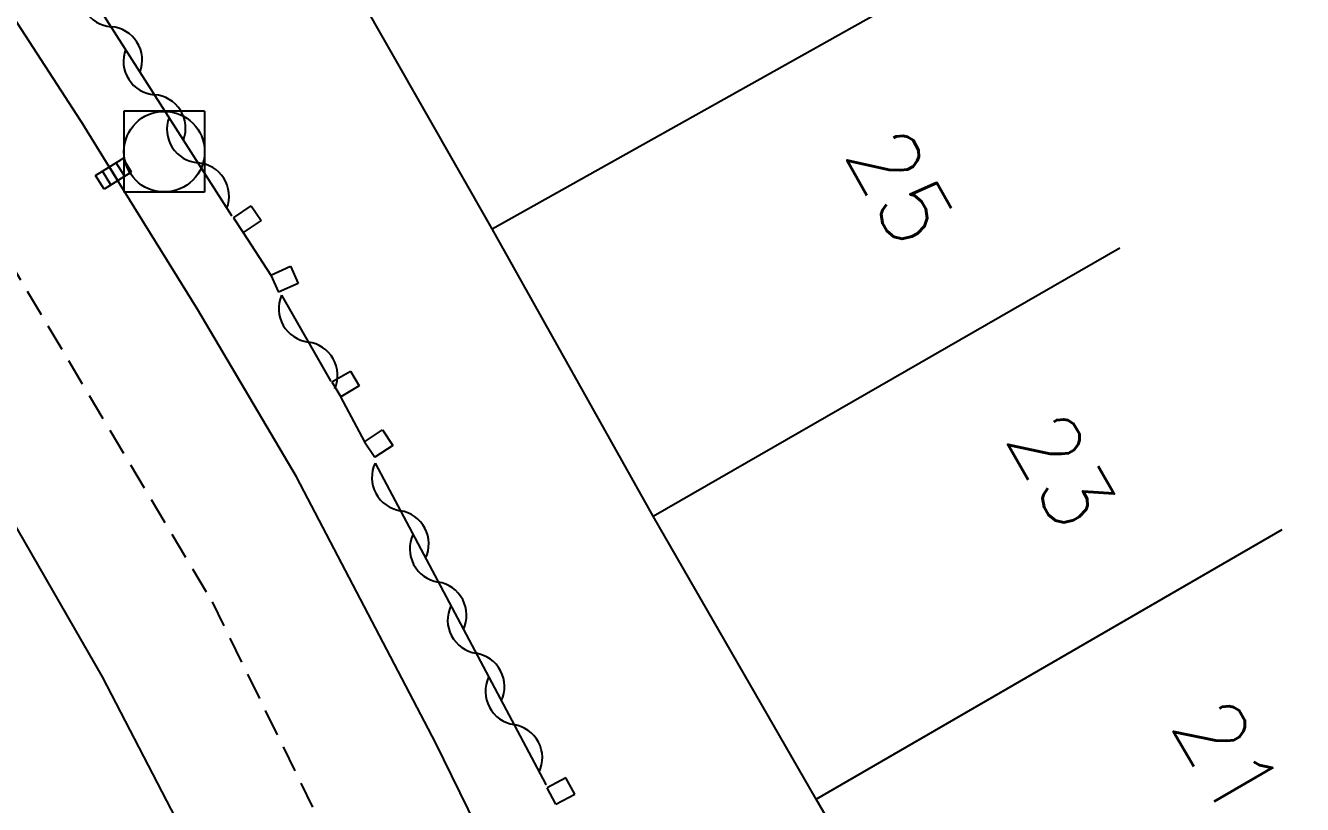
# Model space of a CAD drawing. Header units: millimetres. Extents: x 134000 to 135000, y 131000 to 132000.
# Drawn here: x 134265.83 to 134289.55, y 131450.59 to 131465.07 of the extents above; entities that cross this region are included whole.
import ezdxf
from ezdxf.enums import TextEntityAlignment as Align

# ---------------------------------------------------------------- set-up
doc = ezdxf.new("R2010")
doc.units = ezdxf.units.MM
doc.linetypes.add('DASHED', pattern=[0.75, 0.5, -0.25])
doc.layers.get('0').update_dxf_attribs({"linetype": 'CONTINUOUS'})
for name, color, linetype in [('W0001', 6, 'DASHED'), ('W0008', 7, 'CONTINUOUS'), ('W0100', 7, 'CONTINUOUS'), ('W0105', 7, 'CONTINUOUS'), ('W0112', 1, 'DASHED'), ('W0310', 3, 'CONTINUOUS'), ('W0400', 7, 'CONTINUOUS'), ('W0420', 7, 'CONTINUOUS'), ('W0991', 7, 'CONTINUOUS'), ('W1102', 7, 'CONTINUOUS')]:
    doc.layers.add(name, color=color, linetype=linetype)
doc.styles.get("Standard").update_dxf_attribs({"font": 'romans.shx', "width": 0.85})

# ---------------------------------------------------------------- blocks, each defined once
blk = doc.blocks.new('T420')
for p, q in [((0.75, 0.75), (-0.75, 0.75)), ((-0.75, 0.75), (-0.75, -0.75)), ((0.75, 0.75), (0.75, -0.75)), ((0.75, -0.75), (-0.75, -0.75))]:
    blk.add_line(p, q)
blk.add_ellipse((0, 0), major_axis=(-0.53, 0.53), ratio=1, start_param=3.926991, end_param=10.210176)
blk = doc.blocks.new('T400')
for p, q in [((-0.15, 0.3), (0.15, 0.3)), ((-0.15, -0.25), (-0.15, 0.3)), ((0.15, 0.3), (0.15, -0.25)), ((-0.15, 0.15), (0.15, 0.15)), ((-0.15, 0), (0.15, 0)), ((-0.15, -0.15), (0.15, -0.15)), ((-0.15, -0.25), (-0.15, -0.3)), ((-0.15, -0.3), (0.15, -0.3)), ((0.15, -0.3), (0.15, -0.25))]:
    blk.add_line(p, q)
blk = doc.blocks.new('t310o')
at = {"color": 0, "linetype": 'Continuous'}
for centre, start, end in [((0.5, -0.375), 36.8699, 143.1303), ((-0.5, 0.375), 216.8699, 323.1304)]:
    blk.add_arc(centre, 0.625, start, end, dxfattribs=at)

msp = doc.modelspace()

# ---------------------------------------------------------------- linework, layer by layer
at = {"layer": 'W0001'}
msp.add_lwpolyline([(134264.713, 131462.062), (134269.294, 131454.356), (134274.122, 131444.494), (134276.155, 131437.378), (134279.836, 131431.562), (134292.24, 131403.859), (134298.388, 131390.024), (134300.942, 131383.918), (134304.039, 131376.07), (134310.323, 131359.694), (134326.292, 131341.759)], dxfattribs=at)
at = {"layer": 'W0008'}
for points in [[(134256.396, 131499.676), (134255.183, 131498.424), (134254.078, 131496.814), (134253.38, 131495.004), (134253.016, 131492.936), (134253.116, 131490.464), (134253.614, 131488.653), (134253.935, 131487.891), (134254.54, 131486.788), (134258.609, 131480.851), (134259.272, 131479.642), (134259.917, 131478.107), (134260.463, 131476.105), (134261.261, 131472.602), (134262.28, 131470.349), (134266.924, 131463.184)], [(134295.372, 131402.919), (134292.927, 131408.339), (134286.678, 131422.413), (134279.344, 131438.879), (134279.144, 131439.333), (134276.088, 131446.222), (134274.951, 131448.668), (134273.451, 131451.727), (134270.866, 131456.681), (134269.03, 131459.781), (134267.466, 131462.312), (134266.924, 131463.184)], [(134262.596, 131460.797), (134263.194, 131459.829), (134264.36, 131457.978), (134267.256, 131452.959), (134269.043, 131449.51), (134271.614, 131444.133), (134271.958, 131443.169), (134272.151, 131441.956), (134272.17, 131441.109), (134272.122, 131440.592), (134271.687, 131439.113), (134270.916, 131437.754), (134269.834, 131436.639), (134269.016, 131436.021), (134268.521, 131435.782), (134267.107, 131435.27), (134259.237, 131432.707)]]:
    msp.add_lwpolyline(points, dxfattribs=at)
at = {"layer": 'W0100'}
msp.add_lwpolyline([(134287.999, 131447.744), (134283.672, 131445.239), (134280.517, 131450.689), (134277.489, 131455.951), (134274.498, 131461.291), (134271.37, 131466.777)], dxfattribs=at)
at = {"layer": 'W0105'}
for p, q in [((134269.874, 131461.219), (134270.386, 131460.43)), ((134271.683, 131458.169), (134272.127, 131457.33))]:
    msp.add_line(p, q, dxfattribs=at)
at = {"layer": 'W0112'}
for points in [[(134269.691, 131461.493), (134270.024, 131461.715), (134270.206, 131461.441), (134269.873, 131461.219), (134269.873, 131461.219), (134269.873, 131461.219), (134269.873, 131461.219), (134269.873, 131461.219), (134269.873, 131461.219), (134269.873, 131461.219), (134269.873, 131461.219), (134269.873, 131461.219), (134269.873, 131461.219), (134269.873, 131461.219), (134269.873, 131461.219), (134269.873, 131461.219), (134269.873, 131461.219), (134269.873, 131461.219), (134269.873, 131461.219), (134269.873, 131461.219), (134269.873, 131461.219), (134269.873, 131461.219), (134269.873, 131461.219), (134269.873, 131461.219), (134269.873, 131461.219), (134269.873, 131461.219), (134269.873, 131461.219), (134269.873, 131461.219), (134269.873, 131461.219), (134269.873, 131461.219), (134269.873, 131461.219), (134269.873, 131461.219), (134269.873, 131461.219), (134269.873, 131461.219), (134269.873, 131461.219), (134269.873, 131461.219), (134269.873, 131461.219), (134269.873, 131461.219), (134269.873, 131461.219), (134269.873, 131461.219), (134269.873, 131461.219), (134269.873, 131461.219), (134269.873, 131461.219), (134269.873, 131461.219), (134269.873, 131461.219), (134269.873, 131461.219), (134269.873, 131461.219), (134269.873, 131461.219), (134269.873, 131461.219), (134269.873, 131461.219), (134269.873, 131461.219), (134269.873, 131461.219), (134269.873, 131461.219), (134269.873, 131461.219), (134269.873, 131461.219), (134269.873, 131461.219), (134269.873, 131461.219), (134269.873, 131461.219), (134269.873, 131461.219), (134269.873, 131461.219), (134269.873, 131461.219), (134269.873, 131461.219), (134269.873, 131461.219), (134269.873, 131461.219), (134269.873, 131461.219), (134269.873, 131461.219), (134269.873, 131461.219), (134269.873, 131461.219), (134269.873, 131461.219), (134269.873, 131461.219), (134269.873, 131461.219), (134269.873, 131461.219), (134269.873, 131461.219), (134269.873, 131461.219), (134269.873, 131461.219), (134269.873, 131461.219), (134269.873, 131461.219), (134269.873, 131461.219), (134269.873, 131461.219), (134269.873, 131461.219), (134269.873, 131461.219), (134269.873, 131461.219), (134269.873, 131461.219), (134269.873, 131461.219), (134269.873, 131461.219), (134269.873, 131461.219), (134269.873, 131461.219), (134269.873, 131461.219), (134269.873, 131461.219), (134269.873, 131461.219), (134269.873, 131461.219), (134269.873, 131461.219), (134269.873, 131461.219), (134269.873, 131461.219), (134269.873, 131461.219), (134269.873, 131461.219), (134269.873, 131461.219), (134269.873, 131461.219), (134269.873, 131461.219), (134269.873, 131461.219), (134269.873, 131461.219), (134269.873, 131461.219), (134269.873, 131461.219), (134269.873, 131461.219), (134269.873, 131461.219), (134269.873, 131461.219), (134269.873, 131461.219), (134269.873, 131461.219), (134269.873, 131461.219), (134269.873, 131461.219), (134269.873, 131461.219), (134269.873, 131461.219), (134269.873, 131461.219), (134269.873, 131461.219), (134269.873, 131461.219), (134269.873, 131461.219), (134269.873, 131461.219), (134269.873, 131461.219), (134269.873, 131461.219), (134269.873, 131461.219)], [(134269.691, 131461.493), (134269.873, 131461.219), (134269.873, 131461.219), (134269.873, 131461.219), (134269.873, 131461.219), (134269.873, 131461.219), (134269.873, 131461.219), (134269.873, 131461.219), (134269.873, 131461.219), (134269.873, 131461.219), (134269.873, 131461.219), (134269.873, 131461.219), (134269.873, 131461.219), (134269.873, 131461.219), (134269.873, 131461.219), (134269.873, 131461.219), (134269.873, 131461.219), (134269.873, 131461.219), (134269.873, 131461.219), (134269.873, 131461.219), (134269.873, 131461.219), (134269.873, 131461.219), (134269.873, 131461.219), (134269.873, 131461.219), (134269.873, 131461.219), (134269.873, 131461.219), (134269.873, 131461.219), (134269.873, 131461.219), (134269.873, 131461.219), (134269.873, 131461.219), (134269.873, 131461.219), (134269.873, 131461.219), (134269.873, 131461.219), (134269.873, 131461.219), (134269.873, 131461.219), (134269.873, 131461.219), (134269.873, 131461.219), (134269.873, 131461.219), (134269.873, 131461.219), (134269.873, 131461.219), (134269.873, 131461.219), (134269.873, 131461.219), (134269.873, 131461.219), (134269.873, 131461.219), (134269.873, 131461.219), (134269.873, 131461.219), (134269.873, 131461.219), (134269.873, 131461.219), (134269.873, 131461.219), (134269.873, 131461.219), (134269.873, 131461.219), (134269.873, 131461.219), (134269.873, 131461.219), (134269.873, 131461.219), (134269.873, 131461.219), (134269.873, 131461.219), (134269.873, 131461.219), (134269.873, 131461.219), (134269.873, 131461.219), (134269.873, 131461.219), (134269.873, 131461.219), (134269.873, 131461.219), (134269.873, 131461.219), (134269.873, 131461.219), (134269.873, 131461.219), (134269.873, 131461.219), (134269.873, 131461.219), (134269.873, 131461.219), (134269.873, 131461.219), (134269.873, 131461.219), (134269.873, 131461.219), (134269.873, 131461.219), (134269.873, 131461.219), (134269.873, 131461.219), (134269.873, 131461.219), (134269.873, 131461.219), (134269.873, 131461.219), (134269.873, 131461.219), (134269.873, 131461.219), (134269.873, 131461.219), (134269.873, 131461.219), (134269.873, 131461.219), (134269.873, 131461.219), (134269.873, 131461.219), (134269.873, 131461.219), (134269.873, 131461.219), (134269.873, 131461.219), (134269.873, 131461.219), (134269.873, 131461.219), (134269.873, 131461.219), (134269.873, 131461.219), (134269.873, 131461.219), (134269.873, 131461.219), (134269.873, 131461.219), (134269.873, 131461.219), (134269.873, 131461.219), (134269.873, 131461.219), (134269.873, 131461.219), (134269.873, 131461.219), (134269.873, 131461.219), (134269.873, 131461.219), (134269.873, 131461.219), (134269.873, 131461.219), (134269.873, 131461.219), (134269.873, 131461.219), (134269.873, 131461.219), (134269.873, 131461.219), (134269.873, 131461.219), (134269.873, 131461.219), (134269.873, 131461.219), (134269.873, 131461.219), (134269.873, 131461.219), (134269.873, 131461.219), (134269.873, 131461.219), (134269.873, 131461.219), (134269.873, 131461.219), (134269.873, 131461.219), (134269.873, 131461.219), (134269.873, 131461.219), (134269.873, 131461.219)], [(134270.386, 131460.43), (134270.751, 131460.592), (134270.893, 131460.272), (134270.527, 131460.11), (134270.527, 131460.11), (134270.527, 131460.11), (134270.527, 131460.11), (134270.527, 131460.11), (134270.527, 131460.11), (134270.527, 131460.11), (134270.527, 131460.11), (134270.527, 131460.11), (134270.527, 131460.11), (134270.527, 131460.11), (134270.527, 131460.11), (134270.527, 131460.11), (134270.527, 131460.11), (134270.527, 131460.11), (134270.527, 131460.11), (134270.527, 131460.11), (134270.527, 131460.11), (134270.527, 131460.11), (134270.527, 131460.11), (134270.527, 131460.11), (134270.527, 131460.11), (134270.527, 131460.11), (134270.527, 131460.11), (134270.527, 131460.11), (134270.527, 131460.11), (134270.527, 131460.11), (134270.527, 131460.11), (134270.527, 131460.11), (134270.527, 131460.11), (134270.527, 131460.11), (134270.527, 131460.11), (134270.527, 131460.11), (134270.527, 131460.11), (134270.527, 131460.11), (134270.527, 131460.11), (134270.527, 131460.11), (134270.527, 131460.11), (134270.527, 131460.11), (134270.527, 131460.11), (134270.527, 131460.11), (134270.527, 131460.11), (134270.527, 131460.11), (134270.527, 131460.11), (134270.527, 131460.11), (134270.527, 131460.11), (134270.527, 131460.11), (134270.527, 131460.11), (134270.527, 131460.11), (134270.527, 131460.11), (134270.527, 131460.11), (134270.527, 131460.11), (134270.527, 131460.11), (134270.527, 131460.11), (134270.527, 131460.11), (134270.527, 131460.11), (134270.527, 131460.11), (134270.527, 131460.11), (134270.527, 131460.11), (134270.527, 131460.11), (134270.527, 131460.11), (134270.527, 131460.11), (134270.527, 131460.11), (134270.527, 131460.11), (134270.527, 131460.11), (134270.527, 131460.11), (134270.527, 131460.11), (134270.527, 131460.11), (134270.527, 131460.11), (134270.527, 131460.11), (134270.527, 131460.11), (134270.527, 131460.11), (134270.527, 131460.11), (134270.527, 131460.11), (134270.527, 131460.11), (134270.527, 131460.11), (134270.527, 131460.11), (134270.527, 131460.11), (134270.527, 131460.11), (134270.527, 131460.11), (134270.527, 131460.11), (134270.527, 131460.11), (134270.527, 131460.11), (134270.527, 131460.11), (134270.527, 131460.11), (134270.527, 131460.11), (134270.527, 131460.11), (134270.527, 131460.11), (134270.527, 131460.11), (134270.527, 131460.11), (134270.527, 131460.11), (134270.527, 131460.11), (134270.527, 131460.11), (134270.527, 131460.11), (134270.527, 131460.11), (134270.527, 131460.11), (134270.527, 131460.11), (134270.527, 131460.11), (134270.527, 131460.11), (134270.527, 131460.11), (134270.527, 131460.11), (134270.527, 131460.11), (134270.527, 131460.11), (134270.527, 131460.11), (134270.527, 131460.11), (134270.527, 131460.11), (134270.527, 131460.11), (134270.527, 131460.11), (134270.527, 131460.11), (134270.527, 131460.11), (134270.527, 131460.11), (134270.527, 131460.11), (134270.527, 131460.11), (134270.527, 131460.11), (134270.527, 131460.11), (134270.527, 131460.11), (134270.527, 131460.11)], [(134270.386, 131460.43), (134270.527, 131460.11), (134270.527, 131460.11), (134270.527, 131460.11), (134270.527, 131460.11), (134270.527, 131460.11), (134270.527, 131460.11), (134270.527, 131460.11), (134270.527, 131460.11), (134270.527, 131460.11), (134270.527, 131460.11), (134270.527, 131460.11), (134270.527, 131460.11), (134270.527, 131460.11), (134270.527, 131460.11), (134270.527, 131460.11), (134270.527, 131460.11), (134270.527, 131460.11), (134270.527, 131460.11), (134270.527, 131460.11), (134270.527, 131460.11), (134270.527, 131460.11), (134270.527, 131460.11), (134270.527, 131460.11), (134270.527, 131460.11), (134270.527, 131460.11), (134270.527, 131460.11), (134270.527, 131460.11), (134270.527, 131460.11), (134270.527, 131460.11), (134270.527, 131460.11), (134270.527, 131460.11), (134270.527, 131460.11), (134270.527, 131460.11), (134270.527, 131460.11), (134270.527, 131460.11), (134270.527, 131460.11), (134270.527, 131460.11), (134270.527, 131460.11), (134270.527, 131460.11), (134270.527, 131460.11), (134270.527, 131460.11), (134270.527, 131460.11), (134270.527, 131460.11), (134270.527, 131460.11), (134270.527, 131460.11), (134270.527, 131460.11), (134270.527, 131460.11), (134270.527, 131460.11), (134270.527, 131460.11), (134270.527, 131460.11), (134270.527, 131460.11), (134270.527, 131460.11), (134270.527, 131460.11), (134270.527, 131460.11), (134270.527, 131460.11), (134270.527, 131460.11), (134270.527, 131460.11), (134270.527, 131460.11), (134270.527, 131460.11), (134270.527, 131460.11), (134270.527, 131460.11), (134270.527, 131460.11), (134270.527, 131460.11), (134270.527, 131460.11), (134270.527, 131460.11), (134270.527, 131460.11), (134270.527, 131460.11), (134270.527, 131460.11), (134270.527, 131460.11), (134270.527, 131460.11), (134270.527, 131460.11), (134270.527, 131460.11), (134270.527, 131460.11), (134270.527, 131460.11), (134270.527, 131460.11), (134270.527, 131460.11), (134270.527, 131460.11), (134270.527, 131460.11), (134270.527, 131460.11), (134270.527, 131460.11), (134270.527, 131460.11), (134270.527, 131460.11), (134270.527, 131460.11), (134270.527, 131460.11), (134270.527, 131460.11), (134270.527, 131460.11), (134270.527, 131460.11), (134270.527, 131460.11), (134270.527, 131460.11), (134270.527, 131460.11), (134270.527, 131460.11), (134270.527, 131460.11), (134270.527, 131460.11), (134270.527, 131460.11), (134270.527, 131460.11), (134270.527, 131460.11), (134270.527, 131460.11), (134270.527, 131460.11), (134270.527, 131460.11), (134270.527, 131460.11), (134270.527, 131460.11), (134270.527, 131460.11), (134270.527, 131460.11), (134270.527, 131460.11), (134270.527, 131460.11), (134270.527, 131460.11), (134270.527, 131460.11), (134270.527, 131460.11), (134270.527, 131460.11), (134270.527, 131460.11), (134270.527, 131460.11), (134270.527, 131460.11), (134270.527, 131460.11), (134270.527, 131460.11), (134270.527, 131460.11), (134270.527, 131460.11), (134270.527, 131460.11), (134270.527, 131460.11), (134270.527, 131460.11)], [(134271.521, 131458.444), (134271.866, 131458.646), (134272.029, 131458.368), (134271.684, 131458.166), (134271.684, 131458.166), (134271.684, 131458.166), (134271.684, 131458.166), (134271.684, 131458.166), (134271.684, 131458.166), (134271.684, 131458.166), (134271.684, 131458.166), (134271.684, 131458.166), (134271.684, 131458.166), (134271.684, 131458.166), (134271.684, 131458.166), (134271.684, 131458.166), (134271.684, 131458.166), (134271.684, 131458.166), (134271.684, 131458.166), (134271.684, 131458.166), (134271.684, 131458.166), (134271.684, 131458.166), (134271.684, 131458.166), (134271.684, 131458.166), (134271.684, 131458.166), (134271.684, 131458.166), (134271.684, 131458.166), (134271.684, 131458.166), (134271.684, 131458.166), (134271.684, 131458.166), (134271.684, 131458.166), (134271.684, 131458.166), (134271.684, 131458.166), (134271.684, 131458.166), (134271.684, 131458.166), (134271.684, 131458.166), (134271.684, 131458.166), (134271.684, 131458.166), (134271.684, 131458.166), (134271.684, 131458.166), (134271.684, 131458.166), (134271.684, 131458.166), (134271.684, 131458.166), (134271.684, 131458.166), (134271.684, 131458.166), (134271.684, 131458.166), (134271.684, 131458.166), (134271.684, 131458.166), (134271.684, 131458.166), (134271.684, 131458.166), (134271.684, 131458.166), (134271.684, 131458.166), (134271.684, 131458.166), (134271.684, 131458.166), (134271.684, 131458.166), (134271.684, 131458.166), (134271.684, 131458.166), (134271.684, 131458.166), (134271.684, 131458.166), (134271.684, 131458.166), (134271.684, 131458.166), (134271.684, 131458.166), (134271.684, 131458.166), (134271.684, 131458.166), (134271.684, 131458.166), (134271.684, 131458.166), (134271.684, 131458.166), (134271.684, 131458.166), (134271.684, 131458.166), (134271.684, 131458.166), (134271.684, 131458.166), (134271.684, 131458.166), (134271.684, 131458.166), (134271.684, 131458.166), (134271.684, 131458.166), (134271.684, 131458.166), (134271.684, 131458.166), (134271.684, 131458.166), (134271.684, 131458.166), (134271.684, 131458.166), (134271.684, 131458.166), (134271.684, 131458.166), (134271.684, 131458.166), (134271.684, 131458.166), (134271.684, 131458.166), (134271.684, 131458.166), (134271.684, 131458.166), (134271.684, 131458.166), (134271.684, 131458.166), (134271.684, 131458.166), (134271.684, 131458.166), (134271.684, 131458.166), (134271.684, 131458.166), (134271.684, 131458.166), (134271.684, 131458.166), (134271.684, 131458.166), (134271.684, 131458.166), (134271.684, 131458.166), (134271.684, 131458.166), (134271.684, 131458.166), (134271.684, 131458.166), (134271.684, 131458.166), (134271.684, 131458.166), (134271.684, 131458.166), (134271.684, 131458.166), (134271.684, 131458.166), (134271.684, 131458.166), (134271.684, 131458.166), (134271.684, 131458.166), (134271.684, 131458.166), (134271.684, 131458.166), (134271.684, 131458.166), (134271.684, 131458.166), (134271.684, 131458.166), (134271.684, 131458.166), (134271.684, 131458.166), (134271.684, 131458.166), (134271.684, 131458.166), (134271.684, 131458.166), (134271.684, 131458.166)], [(134271.521, 131458.444), (134271.684, 131458.166), (134271.684, 131458.166), (134271.684, 131458.166), (134271.684, 131458.166), (134271.684, 131458.166), (134271.684, 131458.166), (134271.684, 131458.166), (134271.684, 131458.166), (134271.684, 131458.166), (134271.684, 131458.166), (134271.684, 131458.166), (134271.684, 131458.166), (134271.684, 131458.166), (134271.684, 131458.166), (134271.684, 131458.166), (134271.684, 131458.166), (134271.684, 131458.166), (134271.684, 131458.166), (134271.684, 131458.166), (134271.684, 131458.166), (134271.684, 131458.166), (134271.684, 131458.166), (134271.684, 131458.166), (134271.684, 131458.166), (134271.684, 131458.166), (134271.684, 131458.166), (134271.684, 131458.166), (134271.684, 131458.166), (134271.684, 131458.166), (134271.684, 131458.166), (134271.684, 131458.166), (134271.684, 131458.166), (134271.684, 131458.166), (134271.684, 131458.166), (134271.684, 131458.166), (134271.684, 131458.166), (134271.684, 131458.166), (134271.684, 131458.166), (134271.684, 131458.166), (134271.684, 131458.166), (134271.684, 131458.166), (134271.684, 131458.166), (134271.684, 131458.166), (134271.684, 131458.166), (134271.684, 131458.166), (134271.684, 131458.166), (134271.684, 131458.166), (134271.684, 131458.166), (134271.684, 131458.166), (134271.684, 131458.166), (134271.684, 131458.166), (134271.684, 131458.166), (134271.684, 131458.166), (134271.684, 131458.166), (134271.684, 131458.166), (134271.684, 131458.166), (134271.684, 131458.166), (134271.684, 131458.166), (134271.684, 131458.166), (134271.684, 131458.166), (134271.684, 131458.166), (134271.684, 131458.166), (134271.684, 131458.166), (134271.684, 131458.166), (134271.684, 131458.166), (134271.684, 131458.166), (134271.684, 131458.166), (134271.684, 131458.166), (134271.684, 131458.166), (134271.684, 131458.166), (134271.684, 131458.166), (134271.684, 131458.166), (134271.684, 131458.166), (134271.684, 131458.166), (134271.684, 131458.166), (134271.684, 131458.166), (134271.684, 131458.166), (134271.684, 131458.166), (134271.684, 131458.166), (134271.684, 131458.166), (134271.684, 131458.166), (134271.684, 131458.166), (134271.684, 131458.166), (134271.684, 131458.166), (134271.684, 131458.166), (134271.684, 131458.166), (134271.684, 131458.166), (134271.684, 131458.166), (134271.684, 131458.166), (134271.684, 131458.166), (134271.684, 131458.166), (134271.684, 131458.166), (134271.684, 131458.166), (134271.684, 131458.166), (134271.684, 131458.166), (134271.684, 131458.166), (134271.684, 131458.166), (134271.684, 131458.166), (134271.684, 131458.166), (134271.684, 131458.166), (134271.684, 131458.166), (134271.684, 131458.166), (134271.684, 131458.166), (134271.684, 131458.166), (134271.684, 131458.166), (134271.684, 131458.166), (134271.684, 131458.166), (134271.684, 131458.166), (134271.684, 131458.166), (134271.684, 131458.166), (134271.684, 131458.166), (134271.684, 131458.166), (134271.684, 131458.166), (134271.684, 131458.166), (134271.684, 131458.166), (134271.684, 131458.166), (134271.684, 131458.166), (134271.684, 131458.166), (134271.684, 131458.166)], [(134272.127, 131457.331), (134272.46, 131457.553), (134272.653, 131457.264), (134272.321, 131457.042), (134272.321, 131457.042), (134272.321, 131457.042), (134272.321, 131457.042), (134272.321, 131457.042), (134272.321, 131457.042), (134272.321, 131457.042), (134272.321, 131457.042), (134272.321, 131457.042), (134272.321, 131457.042), (134272.321, 131457.042), (134272.321, 131457.042), (134272.321, 131457.042), (134272.321, 131457.042), (134272.321, 131457.042), (134272.321, 131457.042), (134272.321, 131457.042), (134272.321, 131457.042), (134272.321, 131457.042), (134272.321, 131457.042), (134272.321, 131457.042), (134272.321, 131457.042), (134272.321, 131457.042), (134272.321, 131457.042), (134272.321, 131457.042), (134272.321, 131457.042), (134272.321, 131457.042), (134272.321, 131457.042), (134272.321, 131457.042), (134272.321, 131457.042), (134272.321, 131457.042), (134272.321, 131457.042), (134272.321, 131457.042), (134272.321, 131457.042), (134272.321, 131457.042), (134272.321, 131457.042), (134272.321, 131457.042), (134272.321, 131457.042), (134272.321, 131457.042), (134272.321, 131457.042), (134272.321, 131457.042), (134272.321, 131457.042), (134272.321, 131457.042), (134272.321, 131457.042), (134272.321, 131457.042), (134272.321, 131457.042), (134272.321, 131457.042), (134272.321, 131457.042), (134272.321, 131457.042), (134272.321, 131457.042), (134272.321, 131457.042), (134272.321, 131457.042), (134272.321, 131457.042), (134272.321, 131457.042), (134272.321, 131457.042), (134272.321, 131457.042), (134272.321, 131457.042), (134272.321, 131457.042), (134272.321, 131457.042), (134272.321, 131457.042), (134272.321, 131457.042), (134272.321, 131457.042), (134272.321, 131457.042), (134272.321, 131457.042), (134272.321, 131457.042), (134272.321, 131457.042), (134272.321, 131457.042), (134272.321, 131457.042), (134272.321, 131457.042), (134272.321, 131457.042), (134272.321, 131457.042), (134272.321, 131457.042), (134272.321, 131457.042), (134272.321, 131457.042), (134272.321, 131457.042), (134272.321, 131457.042), (134272.321, 131457.042), (134272.321, 131457.042), (134272.321, 131457.042), (134272.321, 131457.042), (134272.321, 131457.042), (134272.321, 131457.042), (134272.321, 131457.042), (134272.321, 131457.042), (134272.321, 131457.042), (134272.321, 131457.042), (134272.321, 131457.042), (134272.321, 131457.042), (134272.321, 131457.042), (134272.321, 131457.042), (134272.321, 131457.042), (134272.321, 131457.042), (134272.321, 131457.042), (134272.321, 131457.042), (134272.321, 131457.042), (134272.321, 131457.042), (134272.321, 131457.042), (134272.321, 131457.042), (134272.321, 131457.042), (134272.321, 131457.042), (134272.321, 131457.042), (134272.321, 131457.042), (134272.321, 131457.042), (134272.321, 131457.042), (134272.321, 131457.042), (134272.321, 131457.042), (134272.321, 131457.042), (134272.321, 131457.042), (134272.321, 131457.042), (134272.321, 131457.042), (134272.321, 131457.042), (134272.321, 131457.042), (134272.321, 131457.042), (134272.321, 131457.042), (134272.321, 131457.042), (134272.321, 131457.042), (134272.321, 131457.042)], [(134272.127, 131457.331), (134272.321, 131457.042), (134272.321, 131457.042), (134272.321, 131457.042), (134272.321, 131457.042), (134272.321, 131457.042), (134272.321, 131457.042), (134272.321, 131457.042), (134272.321, 131457.042), (134272.321, 131457.042), (134272.321, 131457.042), (134272.321, 131457.042), (134272.321, 131457.042), (134272.321, 131457.042), (134272.321, 131457.042), (134272.321, 131457.042), (134272.321, 131457.042), (134272.321, 131457.042), (134272.321, 131457.042), (134272.321, 131457.042), (134272.321, 131457.042), (134272.321, 131457.042), (134272.321, 131457.042), (134272.321, 131457.042), (134272.321, 131457.042), (134272.321, 131457.042), (134272.321, 131457.042), (134272.321, 131457.042), (134272.321, 131457.042), (134272.321, 131457.042), (134272.321, 131457.042), (134272.321, 131457.042), (134272.321, 131457.042), (134272.321, 131457.042), (134272.321, 131457.042), (134272.321, 131457.042), (134272.321, 131457.042), (134272.321, 131457.042), (134272.321, 131457.042), (134272.321, 131457.042), (134272.321, 131457.042), (134272.321, 131457.042), (134272.321, 131457.042), (134272.321, 131457.042), (134272.321, 131457.042), (134272.321, 131457.042), (134272.321, 131457.042), (134272.321, 131457.042), (134272.321, 131457.042), (134272.321, 131457.042), (134272.321, 131457.042), (134272.321, 131457.042), (134272.321, 131457.042), (134272.321, 131457.042), (134272.321, 131457.042), (134272.321, 131457.042), (134272.321, 131457.042), (134272.321, 131457.042), (134272.321, 131457.042), (134272.321, 131457.042), (134272.321, 131457.042), (134272.321, 131457.042), (134272.321, 131457.042), (134272.321, 131457.042), (134272.321, 131457.042), (134272.321, 131457.042), (134272.321, 131457.042), (134272.321, 131457.042), (134272.321, 131457.042), (134272.321, 131457.042), (134272.321, 131457.042), (134272.321, 131457.042), (134272.321, 131457.042), (134272.321, 131457.042), (134272.321, 131457.042), (134272.321, 131457.042), (134272.321, 131457.042), (134272.321, 131457.042), (134272.321, 131457.042), (134272.321, 131457.042), (134272.321, 131457.042), (134272.321, 131457.042), (134272.321, 131457.042), (134272.321, 131457.042), (134272.321, 131457.042), (134272.321, 131457.042), (134272.321, 131457.042), (134272.321, 131457.042), (134272.321, 131457.042), (134272.321, 131457.042), (134272.321, 131457.042), (134272.321, 131457.042), (134272.321, 131457.042), (134272.321, 131457.042), (134272.321, 131457.042), (134272.321, 131457.042), (134272.321, 131457.042), (134272.321, 131457.042), (134272.321, 131457.042), (134272.321, 131457.042), (134272.321, 131457.042), (134272.321, 131457.042), (134272.321, 131457.042), (134272.321, 131457.042), (134272.321, 131457.042), (134272.321, 131457.042), (134272.321, 131457.042), (134272.321, 131457.042), (134272.321, 131457.042), (134272.321, 131457.042), (134272.321, 131457.042), (134272.321, 131457.042), (134272.321, 131457.042), (134272.321, 131457.042), (134272.321, 131457.042), (134272.321, 131457.042), (134272.321, 131457.042), (134272.321, 131457.042), (134272.321, 131457.042), (134272.321, 131457.042)], [(134275.682, 131450.593), (134276.034, 131450.784), (134275.869, 131451.087), (134275.518, 131450.896), (134275.518, 131450.896), (134275.518, 131450.896), (134275.518, 131450.896), (134275.518, 131450.896), (134275.518, 131450.896), (134275.518, 131450.896), (134275.518, 131450.896), (134275.518, 131450.896), (134275.518, 131450.896), (134275.518, 131450.896), (134275.518, 131450.896), (134275.518, 131450.896), (134275.518, 131450.896), (134275.518, 131450.896), (134275.518, 131450.896), (134275.518, 131450.896), (134275.518, 131450.896), (134275.518, 131450.896), (134275.518, 131450.896), (134275.518, 131450.896), (134275.518, 131450.896), (134275.518, 131450.896), (134275.518, 131450.896), (134275.518, 131450.896), (134275.518, 131450.896), (134275.518, 131450.896), (134275.518, 131450.896), (134275.518, 131450.896), (134275.518, 131450.896), (134275.518, 131450.896), (134275.518, 131450.896), (134275.518, 131450.896), (134275.518, 131450.896), (134275.518, 131450.896), (134275.518, 131450.896), (134275.518, 131450.896), (134275.518, 131450.896), (134275.518, 131450.896), (134275.518, 131450.896), (134275.518, 131450.896), (134275.518, 131450.896), (134275.518, 131450.896), (134275.518, 131450.896), (134275.518, 131450.896), (134275.518, 131450.896), (134275.518, 131450.896), (134275.518, 131450.896), (134275.518, 131450.896), (134275.518, 131450.896), (134275.518, 131450.896), (134275.518, 131450.896), (134275.518, 131450.896), (134275.518, 131450.896), (134275.518, 131450.896), (134275.518, 131450.896), (134275.518, 131450.896), (134275.518, 131450.896), (134275.518, 131450.896), (134275.518, 131450.896), (134275.518, 131450.896), (134275.518, 131450.896), (134275.518, 131450.896), (134275.518, 131450.896), (134275.518, 131450.896), (134275.518, 131450.896), (134275.518, 131450.896), (134275.518, 131450.896), (134275.518, 131450.896), (134275.518, 131450.896), (134275.518, 131450.896), (134275.518, 131450.896), (134275.518, 131450.896), (134275.518, 131450.896), (134275.518, 131450.896), (134275.518, 131450.896), (134275.518, 131450.896), (134275.518, 131450.896), (134275.518, 131450.896), (134275.518, 131450.896), (134275.518, 131450.896), (134275.518, 131450.896), (134275.518, 131450.896), (134275.518, 131450.896), (134275.518, 131450.896), (134275.518, 131450.896), (134275.518, 131450.896), (134275.518, 131450.896), (134275.518, 131450.896), (134275.518, 131450.896), (134275.518, 131450.896), (134275.518, 131450.896), (134275.518, 131450.896), (134275.518, 131450.896), (134275.518, 131450.896), (134275.518, 131450.896), (134275.518, 131450.896), (134275.518, 131450.896), (134275.518, 131450.896), (134275.518, 131450.896), (134275.518, 131450.896), (134275.518, 131450.896), (134275.518, 131450.896), (134275.518, 131450.896), (134275.518, 131450.896), (134275.518, 131450.896), (134275.518, 131450.896), (134275.518, 131450.896), (134275.518, 131450.896), (134275.518, 131450.896), (134275.518, 131450.896), (134275.518, 131450.896), (134275.518, 131450.896), (134275.518, 131450.896), (134275.518, 131450.896), (134275.518, 131450.896), (134275.518, 131450.896)], [(134275.682, 131450.593), (134275.518, 131450.896), (134275.518, 131450.896), (134275.518, 131450.896), (134275.518, 131450.896), (134275.518, 131450.896), (134275.518, 131450.896), (134275.518, 131450.896), (134275.518, 131450.896), (134275.518, 131450.896), (134275.518, 131450.896), (134275.518, 131450.896), (134275.518, 131450.896), (134275.518, 131450.896), (134275.518, 131450.896), (134275.518, 131450.896), (134275.518, 131450.896), (134275.518, 131450.896), (134275.518, 131450.896), (134275.518, 131450.896), (134275.518, 131450.896), (134275.518, 131450.896), (134275.518, 131450.896), (134275.518, 131450.896), (134275.518, 131450.896), (134275.518, 131450.896), (134275.518, 131450.896), (134275.518, 131450.896), (134275.518, 131450.896), (134275.518, 131450.896), (134275.518, 131450.896), (134275.518, 131450.896), (134275.518, 131450.896), (134275.518, 131450.896), (134275.518, 131450.896), (134275.518, 131450.896), (134275.518, 131450.896), (134275.518, 131450.896), (134275.518, 131450.896), (134275.518, 131450.896), (134275.518, 131450.896), (134275.518, 131450.896), (134275.518, 131450.896), (134275.518, 131450.896), (134275.518, 131450.896), (134275.518, 131450.896), (134275.518, 131450.896), (134275.518, 131450.896), (134275.518, 131450.896), (134275.518, 131450.896), (134275.518, 131450.896), (134275.518, 131450.896), (134275.518, 131450.896), (134275.518, 131450.896), (134275.518, 131450.896), (134275.518, 131450.896), (134275.518, 131450.896), (134275.518, 131450.896), (134275.518, 131450.896), (134275.518, 131450.896), (134275.518, 131450.896), (134275.518, 131450.896), (134275.518, 131450.896), (134275.518, 131450.896), (134275.518, 131450.896), (134275.518, 131450.896), (134275.518, 131450.896), (134275.518, 131450.896), (134275.518, 131450.896), (134275.518, 131450.896), (134275.518, 131450.896), (134275.518, 131450.896), (134275.518, 131450.896), (134275.518, 131450.896), (134275.518, 131450.896), (134275.518, 131450.896), (134275.518, 131450.896), (134275.518, 131450.896), (134275.518, 131450.896), (134275.518, 131450.896), (134275.518, 131450.896), (134275.518, 131450.896), (134275.518, 131450.896), (134275.518, 131450.896), (134275.518, 131450.896), (134275.518, 131450.896), (134275.518, 131450.896), (134275.518, 131450.896), (134275.518, 131450.896), (134275.518, 131450.896), (134275.518, 131450.896), (134275.518, 131450.896), (134275.518, 131450.896), (134275.518, 131450.896), (134275.518, 131450.896), (134275.518, 131450.896), (134275.518, 131450.896), (134275.518, 131450.896), (134275.518, 131450.896), (134275.518, 131450.896), (134275.518, 131450.896), (134275.518, 131450.896), (134275.518, 131450.896), (134275.518, 131450.896), (134275.518, 131450.896), (134275.518, 131450.896), (134275.518, 131450.896), (134275.518, 131450.896), (134275.518, 131450.896), (134275.518, 131450.896), (134275.518, 131450.896), (134275.518, 131450.896), (134275.518, 131450.896), (134275.518, 131450.896), (134275.518, 131450.896), (134275.518, 131450.896), (134275.518, 131450.896), (134275.518, 131450.896), (134275.518, 131450.896), (134275.518, 131450.896)]]:
    msp.add_lwpolyline(points, dxfattribs=at)
at = {"layer": 'W0310'}
for points in [[(134266.764, 131466.074), (134269.657, 131461.537), (134269.657, 131461.537), (134269.657, 131461.537), (134269.657, 131461.537), (134269.657, 131461.537), (134269.657, 131461.537), (134269.657, 131461.537), (134269.657, 131461.537), (134269.657, 131461.537), (134269.657, 131461.537), (134269.657, 131461.537), (134269.657, 131461.537), (134269.657, 131461.537), (134269.657, 131461.537), (134269.657, 131461.537), (134269.657, 131461.537), (134269.657, 131461.537), (134269.657, 131461.537), (134269.657, 131461.537), (134269.657, 131461.537), (134269.657, 131461.537), (134269.657, 131461.537), (134269.657, 131461.537), (134269.657, 131461.537), (134269.657, 131461.537), (134269.657, 131461.537), (134269.657, 131461.537), (134269.657, 131461.537), (134269.657, 131461.537), (134269.657, 131461.537), (134269.657, 131461.537), (134269.657, 131461.537), (134269.657, 131461.537), (134269.657, 131461.537), (134269.657, 131461.537), (134269.657, 131461.537), (134269.657, 131461.537), (134269.657, 131461.537), (134269.657, 131461.537), (134269.657, 131461.537), (134269.657, 131461.537), (134269.657, 131461.537), (134269.657, 131461.537), (134269.657, 131461.537), (134269.657, 131461.537), (134269.657, 131461.537), (134269.657, 131461.537), (134269.657, 131461.537), (134269.657, 131461.537), (134269.657, 131461.537), (134269.657, 131461.537), (134269.657, 131461.537), (134269.657, 131461.537), (134269.657, 131461.537), (134269.657, 131461.537), (134269.657, 131461.537), (134269.657, 131461.537), (134269.657, 131461.537), (134269.657, 131461.537), (134269.657, 131461.537), (134269.657, 131461.537), (134269.657, 131461.537), (134269.657, 131461.537), (134269.657, 131461.537), (134269.657, 131461.537), (134269.657, 131461.537), (134269.657, 131461.537), (134269.657, 131461.537), (134269.657, 131461.537), (134269.657, 131461.537), (134269.657, 131461.537), (134269.657, 131461.537), (134269.657, 131461.537), (134269.657, 131461.537), (134269.657, 131461.537), (134269.657, 131461.537), (134269.657, 131461.537), (134269.657, 131461.537), (134269.657, 131461.537), (134269.657, 131461.537), (134269.657, 131461.537), (134269.657, 131461.537), (134269.657, 131461.537), (134269.657, 131461.537), (134269.657, 131461.537), (134269.657, 131461.537), (134269.657, 131461.537), (134269.657, 131461.537), (134269.657, 131461.537), (134269.657, 131461.537), (134269.657, 131461.537), (134269.657, 131461.537), (134269.657, 131461.537), (134269.657, 131461.537), (134269.657, 131461.537), (134269.657, 131461.537), (134269.657, 131461.537), (134269.657, 131461.537), (134269.657, 131461.537)], [(134269.657, 131461.537), (134269.657, 131461.537), (134269.657, 131461.537), (134269.657, 131461.537), (134269.657, 131461.537), (134269.657, 131461.537), (134269.657, 131461.537), (134269.657, 131461.537), (134269.657, 131461.537), (134269.657, 131461.537), (134269.657, 131461.537), (134269.657, 131461.537), (134269.657, 131461.537), (134269.657, 131461.537), (134269.657, 131461.537), (134269.657, 131461.537), (134269.657, 131461.537), (134269.657, 131461.537), (134269.657, 131461.537), (134269.657, 131461.537)], [(134270.583, 131460.053), (134271.492, 131458.464), (134271.492, 131458.464), (134271.492, 131458.464), (134271.492, 131458.464), (134271.492, 131458.464), (134271.492, 131458.464), (134271.492, 131458.464), (134271.492, 131458.464), (134271.492, 131458.464), (134271.492, 131458.464), (134271.492, 131458.464), (134271.492, 131458.464), (134271.492, 131458.464), (134271.492, 131458.464), (134271.492, 131458.464), (134271.492, 131458.464), (134271.492, 131458.464), (134271.492, 131458.464), (134271.492, 131458.464), (134271.492, 131458.464), (134271.492, 131458.464), (134271.492, 131458.464), (134271.492, 131458.464), (134271.492, 131458.464), (134271.492, 131458.464), (134271.492, 131458.464), (134271.492, 131458.464), (134271.492, 131458.464), (134271.492, 131458.464), (134271.492, 131458.464), (134271.492, 131458.464), (134271.492, 131458.464), (134271.492, 131458.464), (134271.492, 131458.464), (134271.492, 131458.464), (134271.492, 131458.464), (134271.492, 131458.464), (134271.492, 131458.464), (134271.492, 131458.464), (134271.492, 131458.464), (134271.492, 131458.464), (134271.492, 131458.464), (134271.492, 131458.464), (134271.492, 131458.464), (134271.492, 131458.464), (134271.492, 131458.464), (134271.492, 131458.464), (134271.492, 131458.464), (134271.492, 131458.464), (134271.492, 131458.464), (134271.492, 131458.464), (134271.492, 131458.464), (134271.492, 131458.464), (134271.492, 131458.464), (134271.492, 131458.464), (134271.492, 131458.464), (134271.492, 131458.464), (134271.492, 131458.464), (134271.492, 131458.464), (134271.492, 131458.464), (134271.492, 131458.464), (134271.492, 131458.464), (134271.492, 131458.464), (134271.492, 131458.464), (134271.492, 131458.464), (134271.492, 131458.464), (134271.492, 131458.464), (134271.492, 131458.464), (134271.492, 131458.464), (134271.492, 131458.464), (134271.492, 131458.464), (134271.492, 131458.464), (134271.492, 131458.464), (134271.492, 131458.464), (134271.492, 131458.464), (134271.492, 131458.464), (134271.492, 131458.464), (134271.492, 131458.464), (134271.492, 131458.464), (134271.492, 131458.464), (134271.492, 131458.464), (134271.492, 131458.464), (134271.492, 131458.464), (134271.492, 131458.464), (134271.492, 131458.464), (134271.492, 131458.464), (134271.492, 131458.464), (134271.492, 131458.464), (134271.492, 131458.464), (134271.492, 131458.464), (134271.492, 131458.464), (134271.492, 131458.464), (134271.492, 131458.464), (134271.492, 131458.464), (134271.492, 131458.464), (134271.492, 131458.464), (134271.492, 131458.464), (134271.492, 131458.464), (134271.492, 131458.464), (134271.492, 131458.464)], [(134271.492, 131458.464), (134271.492, 131458.464), (134271.492, 131458.464), (134271.492, 131458.464), (134271.492, 131458.464), (134271.492, 131458.464), (134271.492, 131458.464), (134271.492, 131458.464), (134271.492, 131458.464), (134271.492, 131458.464), (134271.492, 131458.464), (134271.492, 131458.464), (134271.492, 131458.464), (134271.492, 131458.464), (134271.492, 131458.464), (134271.492, 131458.464), (134271.492, 131458.464), (134271.492, 131458.464), (134271.492, 131458.464), (134271.492, 131458.464)], [(134272.323, 131456.932), (134275.494, 131450.96), (134275.494, 131450.96), (134275.494, 131450.96), (134275.494, 131450.96), (134275.494, 131450.96), (134275.494, 131450.96), (134275.494, 131450.96), (134275.494, 131450.96), (134275.494, 131450.96), (134275.494, 131450.96), (134275.494, 131450.96), (134275.494, 131450.96), (134275.494, 131450.96), (134275.494, 131450.96), (134275.494, 131450.96), (134275.494, 131450.96), (134275.494, 131450.96), (134275.494, 131450.96), (134275.494, 131450.96), (134275.494, 131450.96), (134275.494, 131450.96), (134275.494, 131450.96), (134275.494, 131450.96), (134275.494, 131450.96), (134275.494, 131450.96), (134275.494, 131450.96), (134275.494, 131450.96), (134275.494, 131450.96), (134275.494, 131450.96), (134275.494, 131450.96), (134275.494, 131450.96), (134275.494, 131450.96), (134275.494, 131450.96), (134275.494, 131450.96), (134275.494, 131450.96), (134275.494, 131450.96), (134275.494, 131450.96), (134275.494, 131450.96), (134275.494, 131450.96), (134275.494, 131450.96), (134275.494, 131450.96), (134275.494, 131450.96), (134275.494, 131450.96), (134275.494, 131450.96), (134275.494, 131450.96), (134275.494, 131450.96), (134275.494, 131450.96), (134275.494, 131450.96), (134275.494, 131450.96), (134275.494, 131450.96), (134275.494, 131450.96), (134275.494, 131450.96), (134275.494, 131450.96), (134275.494, 131450.96), (134275.494, 131450.96), (134275.494, 131450.96), (134275.494, 131450.96), (134275.494, 131450.96), (134275.494, 131450.96), (134275.494, 131450.96), (134275.494, 131450.96), (134275.494, 131450.96), (134275.494, 131450.96), (134275.494, 131450.96), (134275.494, 131450.96), (134275.494, 131450.96), (134275.494, 131450.96), (134275.494, 131450.96), (134275.494, 131450.96), (134275.494, 131450.96), (134275.494, 131450.96), (134275.494, 131450.96), (134275.494, 131450.96), (134275.494, 131450.96), (134275.494, 131450.96), (134275.494, 131450.96), (134275.494, 131450.96), (134275.494, 131450.96), (134275.494, 131450.96), (134275.494, 131450.96), (134275.494, 131450.96), (134275.494, 131450.96), (134275.494, 131450.96), (134275.494, 131450.96), (134275.494, 131450.96), (134275.494, 131450.96), (134275.494, 131450.96), (134275.494, 131450.96), (134275.494, 131450.96), (134275.494, 131450.96), (134275.494, 131450.96), (134275.494, 131450.96), (134275.494, 131450.96), (134275.494, 131450.96), (134275.494, 131450.96), (134275.494, 131450.96), (134275.494, 131450.96), (134275.494, 131450.96), (134275.494, 131450.96), (134275.494, 131450.96)], [(134275.494, 131450.96), (134275.494, 131450.96), (134275.494, 131450.96), (134275.494, 131450.96), (134275.494, 131450.96), (134275.494, 131450.96), (134275.494, 131450.96), (134275.494, 131450.96), (134275.494, 131450.96), (134275.494, 131450.96), (134275.494, 131450.96), (134275.494, 131450.96), (134275.494, 131450.96), (134275.494, 131450.96), (134275.494, 131450.96), (134275.494, 131450.96), (134275.494, 131450.96), (134275.494, 131450.96), (134275.494, 131450.96), (134275.494, 131450.96)]]:
    msp.add_lwpolyline(points, dxfattribs=at)
at = {"layer": 'W1102'}
for p, q in [((134274.498, 131461.291), (134283.223, 131466.177)), ((134277.489, 131455.951), (134286.157, 131460.938)), ((134280.517, 131450.689), (134289.171, 131455.699))]:
    msp.add_line(p, q, dxfattribs=at)

# ---------------------------------------------------------------- block references
at = {"layer": 'W0310'}
for p, rotation in [((134267.42, 131465.046), 302.5234753286807), ((134268.226, 131463.781), 302.5234753286807), ((134269.033, 131462.516), 302.5234753286807), ((134271.08, 131459.185), 299.7719845161708), ((134272.792, 131456.049), 297.9673031888558), ((134273.495, 131454.724), 297.9673031888558), ((134274.199, 131453.399), 297.9673031888558), ((134274.902, 131452.074), 297.9673031888558)]:
    msp.add_blockref('t310o', p, dxfattribs=dict(at, rotation=rotation))
at = {"layer": 'W0400', "rotation": 121.7197696893391}
msp.add_blockref('T400', (134267.466, 131462.312), dxfattribs=at)
at = {"layer": 'W0420'}
msp.add_blockref('T420', (134268.406, 131462.723), dxfattribs=at)

# ---------------------------------------------------------------- texts
at = {"layer": 'W0991'}
for s, rotation, p in [('25', 299.2514, (134282.085, 131462.071)), ('23', 299.9078, (134285.078, 131456.798)), ('21', 300.0715, (134288.154, 131451.467))]:
    msp.add_text(s, height=1.25, rotation=rotation, dxfattribs=at).set_placement(p, align=Align.MIDDLE)

doc.saveas('drawing.dxf')
